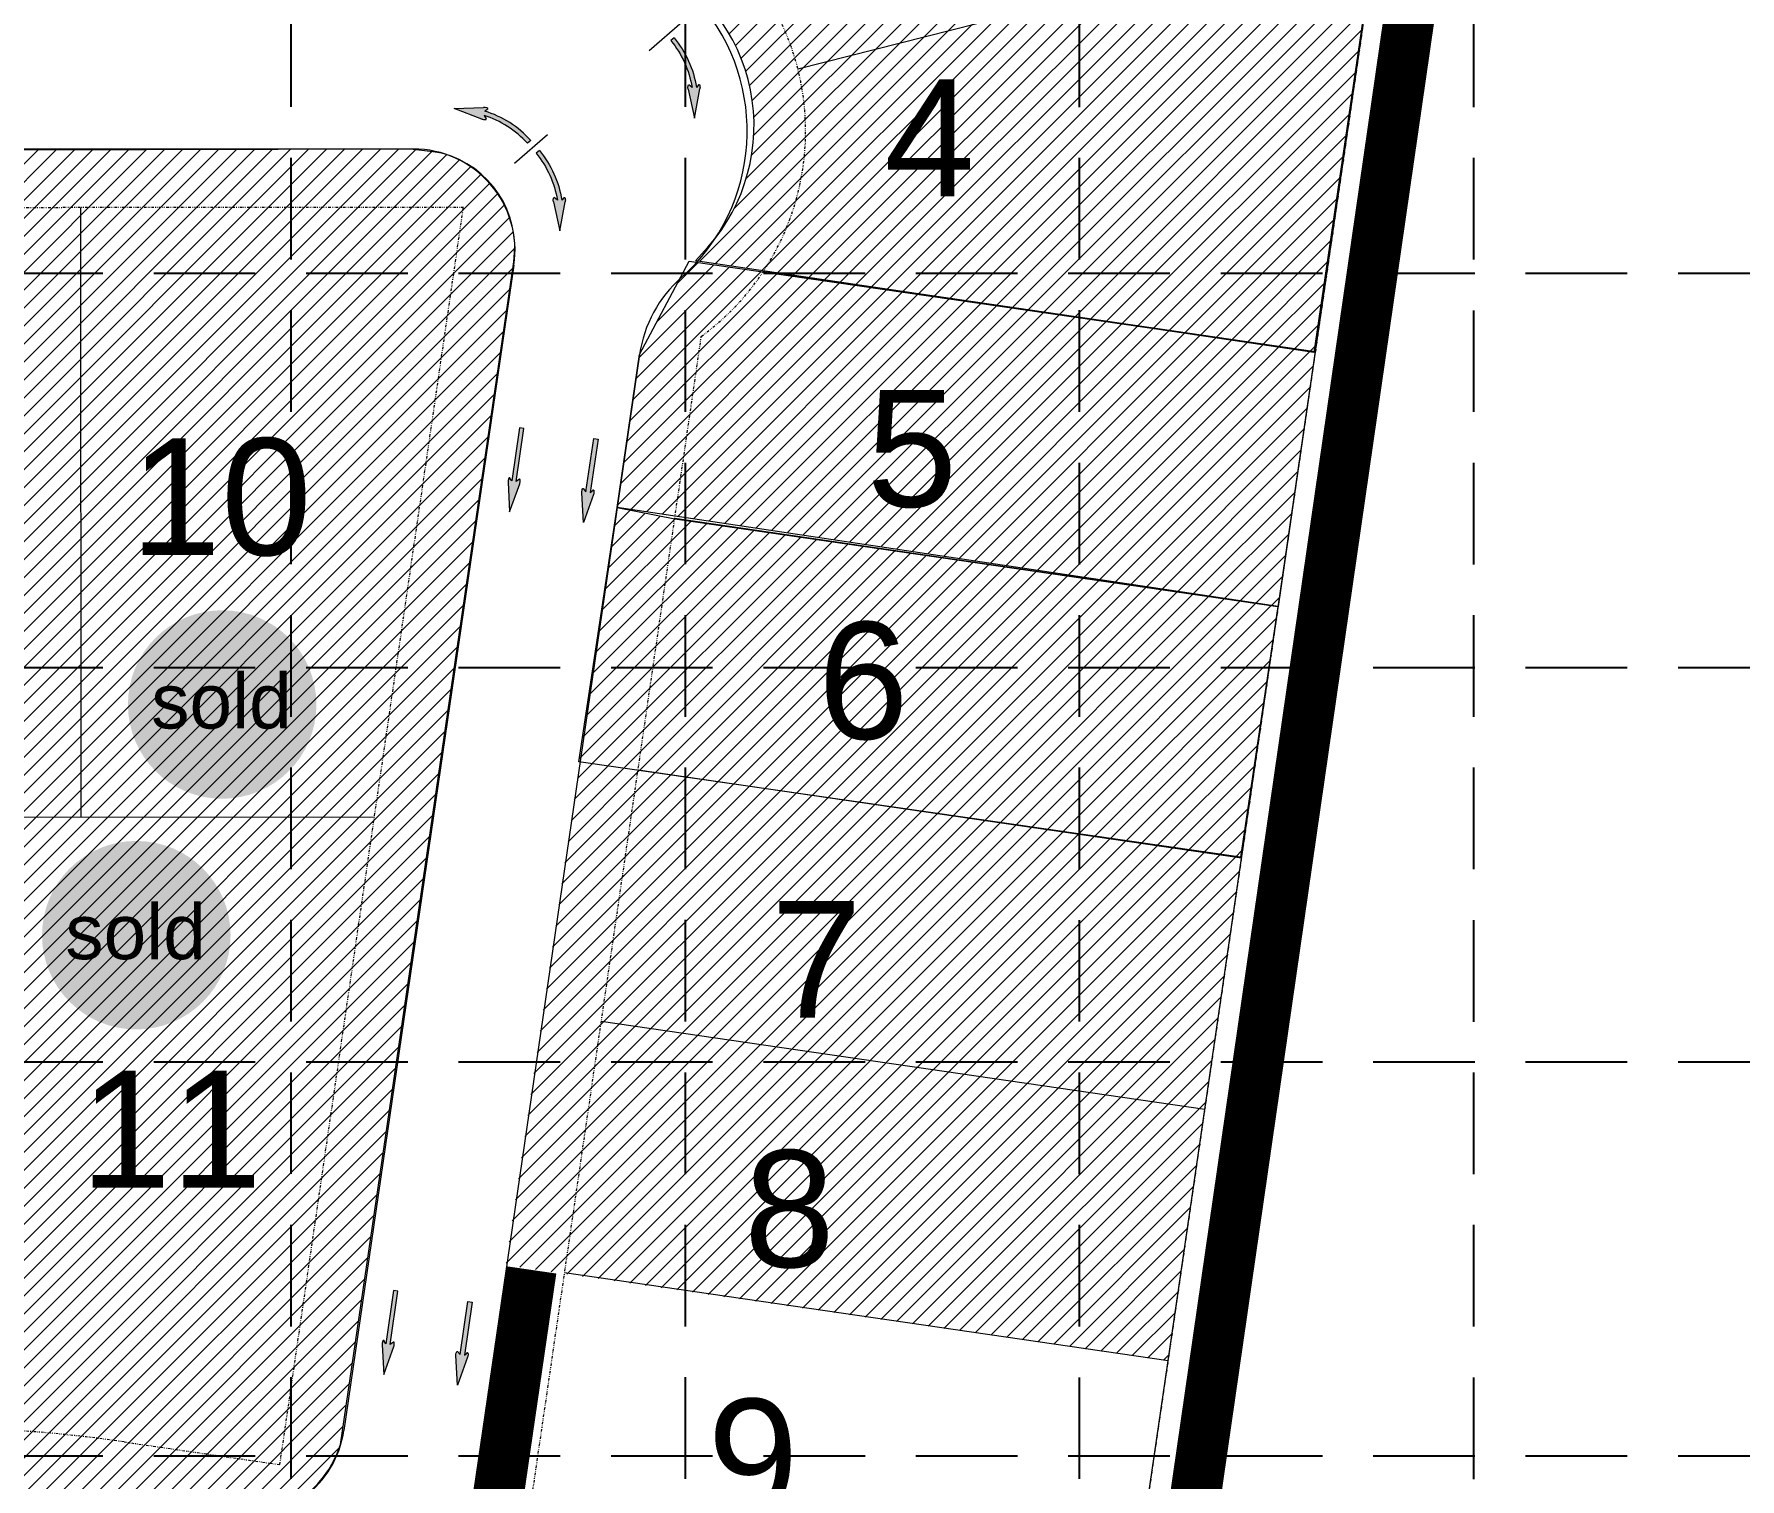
# Model space of a CAD drawing. Extents: x 218174 to 221286, y 216036 to 221010.
# Drawn here: x 219912 to 220247.7, y 217897.7 to 218182 of the extents above; entities that cross this region are included whole.
import ezdxf
from ezdxf.enums import TextEntityAlignment as Align

# ---------------------------------------------------------------- set-up
doc = ezdxf.new("R2010")
doc.units = 0
doc.header["$MEASUREMENT"] = 0
doc.linetypes.add('DASHED', pattern=[0.75, 0.5, -0.25])
doc.linetypes.add('DIVIDE', pattern=[1.25, 0.5, -0.25, 0, -0.25, 0, -0.25])
doc.layers.get('0').update_dxf_attribs({"lineweight": 0})
for name, color, linetype, lineweight in [('1 ARROWS', 7, 'Continuous', 0), ('1 CURB LINE', 7, 'Continuous', 0), ('1 LOT NUMBERS', 7, 'Continuous', 0), ('PH.5-27', 7, 'Continuous', 0), ('PH.5-29', 7, 'Continuous', 0)]:
    doc.layers.add(name, color=color, linetype=linetype, lineweight=lineweight)
for name, color, linetype in [('1 EROSION BLANKETS', 84, 'Continuous'), ('1 LIMITS OF DISTURBANCE', 1, 'DASHED'), ('1 SODDED LOT', 2, 'Continuous'), ('1 SOLD LOT', 7, 'Continuous'), ('BASE', 7, 'Continuous'), ('GRID', 251, 'DASHED')]:
    doc.layers.add(name, color=color, linetype=linetype)
doc.styles.add('ryland', font='ARIAL.TTF', dxfattribs={"height": 25})
doc.styles.get("Standard").update_dxf_attribs({"font": 'ARIAL.TTF'})
pattern_1 = [(45, (0, 0), (-1.767766952966369, 1.767766952966369), [])]

# ---------------------------------------------------------------- blocks, each defined once
blk = doc.blocks.new('Sold')
h = blk.add_hatch(color=7)
h.paths.add_polyline_path([(38.78496247210744, 18.77409050585028, 1), (0.5207856342430404, 18.77409050585028, 1)])
h.paths.add_polyline_path([(2.416219880599712, 10.89449421479345), (36.58703529336928, 10.89449421479345), (36.58703529336928, 27.85845966292506), (2.416219880599712, 27.85845966292506)], flags=24)
at = {"layer": 'BASE', "color": 7, "style": 'ryland'}
blk.add_text('sold', height=11.12714691139804, dxfattribs=at).set_placement((19.50162758698563, 13.90398517682713), align=Align.CENTER)

msp = doc.modelspace()

# ---------------------------------------------------------------- hatches: boundary and pattern name
at = {"layer": '1 ARROWS', "linetype": 'Continuous', "lineweight": 0}
h = msp.add_hatch(color=256, dxfattribs=at)
edge = h.paths.add_edge_path()
edge.add_line((220040.7198014827, 218171.1736202517), (220041.9769, 218165.4611))
edge.add_line((220041.9769, 218165.4611), (220043.0326195541, 218171.205754605))
edge.add_line((220043.0326195541, 218171.205754605), (220043.0337067429, 218171.2057760231))
edge.add_ellipse((220042.8977713448, 218171.5229244353), major_axis=(-0.007808026812811951, 0.559945558255407), ratio=0.2857142856596765, start_angle=235.2730666720202, end_angle=377.1826722249263)
edge.add_line((220042.8430493414, 218172.0572193224), (220042.8401243308, 218172.0573798722))
edge.add_line((220042.8401243308, 218172.0573798722), (220042.3475432567, 218171.5167248156))
edge.add_line((220042.3475432567, 218171.5167248156), (220042.3567391709, 218171.5229504412))
edge.add_ellipse((220022.1804784713, 218168.3130601826), major_axis=(-14.44619138891338, 14.44619138891338), ratio=0.9999999999976893, start_angle=234.0395675602224, end_angle=264.4478342268584)
edge.add_line((220037.9565928254, 218181.2937806787), (220037.2924978657, 218180.7473579919))
edge.add_ellipse((220022.1804784713, 218168.3130601826), major_axis=(-13.83807956353995, 13.83807956353995), ratio=0.9999999999919791, start_angle=234.37203422704158, end_angle=264.44783978242924, ccw=False)
edge.add_line((220041.4892532647, 218171.4999250974), (220041.4881123359, 218171.500646916))
edge.add_line((220041.4881123359, 218171.500646916), (220040.8762887319, 218172.0397794448))
edge.add_line((220040.8762887319, 218172.0397794448), (220040.8744156555, 218172.0416617205))
edge.add_ellipse((220040.8419270526, 218171.4989852829), major_axis=(-0.007808026844340704, 0.5599455582670135), ratio=0.2857142856597881, start_angle=-14.49671945763308, end_angle=125.8315277714139)
edge.add_line((220040.716791788, 218171.1693823806), (220040.7195368679, 218171.1721298436))
edge.add_line((220040.7195368679, 218171.1721298436), (220040.7198014827, 218171.1736202517))
h = msp.add_hatch(color=256, dxfattribs=at)
edge = h.paths.add_edge_path()
edge.add_line((220000.1154000457, 218165.2813652895), (219994.643, 218167.3468))
edge.add_line((219994.643, 218167.3468), (220000.4797590818, 218167.5655286605))
edge.add_line((220000.4797590818, 218167.5655286605), (220000.4799366036, 218167.5666014719))
edge.add_ellipse((220000.7742432402, 218167.3864761094), major_axis=(-0.5530040581822697, 0.08824109753529887), ratio=0.2857142856872198, start_angle=162.8173277743674, end_angle=304.7269333328926, ccw=False)
edge.add_line((220001.2951174511, 218167.2554968449), (220001.2948557472, 218167.2525791448))
edge.add_line((220001.2948557472, 218167.2525791448), (220000.6889911045, 218166.8428572685))
edge.add_line((220000.6889911045, 218166.8428572685), (220000.6964743097, 218166.8510624427))
edge.add_ellipse((219994.6188088154, 218147.34601553), major_axis=(14.44619107114845, 14.44619107114845), ratio=0.9999999999981978, start_angle=357.2849860133665, end_angle=387.6932526800508, ccw=False)
edge.add_line((220009.733074769, 218161.0916997629), (220009.096840561, 218160.5130756465))
edge.add_ellipse((219994.6188088154, 218147.34601553), major_axis=(13.83807925905063, 13.83807925905062), ratio=0.9999999999967448, start_angle=357.2849804577191, end_angle=387.3607860133973)
edge.add_line((220000.5489530015, 218165.9959019933), (220000.5495032657, 218165.9946691308))
edge.add_line((220000.5495032657, 218165.9946691308), (220000.9950595685, 218165.3116818997))
edge.add_line((220000.9950595685, 218165.3116818997), (220000.9966529557, 218165.3095576365))
edge.add_ellipse((220000.4549443362, 218165.3554377393), major_axis=(-0.5530040581898307, 0.08824109754441527), ratio=0.2857142857107097, start_angle=54.168472223969104, end_angle=194.4967194481772, ccw=False)
edge.add_line((220000.1107734512, 218165.2789962314), (220000.1138870767, 218165.2813177294))
edge.add_line((220000.1138870767, 218165.2813177294), (220000.1154000457, 218165.2813652895))
h = msp.add_hatch(color=256, dxfattribs=at)
edge = h.paths.add_edge_path()
edge.add_line((220014.2176014827, 218148.9821202517), (220015.4747, 218143.2696))
edge.add_line((220015.4747, 218143.2696), (220016.5304195541, 218149.014254605))
edge.add_line((220016.5304195541, 218149.014254605), (220016.5315067429, 218149.0142760231))
edge.add_ellipse((220016.3955713448, 218149.3314244353), major_axis=(-0.007808026812811951, 0.559945558255407), ratio=0.2857142856596765, start_angle=235.2730666720202, end_angle=377.1826722249263)
edge.add_line((220016.3408493414, 218149.8657193224), (220016.3379243308, 218149.8658798722))
edge.add_line((220016.3379243308, 218149.8658798722), (220015.8453432567, 218149.3252248156))
edge.add_line((220015.8453432567, 218149.3252248156), (220015.8545391709, 218149.3314504412))
edge.add_ellipse((219995.6782784713, 218146.1215601826), major_axis=(-14.44619138891338, 14.44619138891338), ratio=0.9999999999976893, start_angle=234.0395675602224, end_angle=264.4478342268584)
edge.add_line((220011.4543928254, 218159.1022806786), (220010.7902978658, 218158.5558579919))
edge.add_ellipse((219995.6782784713, 218146.1215601826), major_axis=(-13.83807956353995, 13.83807956353995), ratio=0.9999999999919791, start_angle=234.37203422704158, end_angle=264.44783978242924, ccw=False)
edge.add_line((220014.9870532647, 218149.3084250973), (220014.9859123359, 218149.3091469159))
edge.add_line((220014.9859123359, 218149.3091469159), (220014.3740887319, 218149.8482794448))
edge.add_line((220014.3740887319, 218149.8482794448), (220014.3722156555, 218149.8501617205))
edge.add_ellipse((220014.3397270526, 218149.3074852829), major_axis=(-0.007808026844340704, 0.5599455582670135), ratio=0.2857142856597881, start_angle=-14.49671945763308, end_angle=125.8315277714139)
edge.add_line((220014.214591788, 218148.9778823805), (220014.2173368679, 218148.9806298436))
edge.add_line((220014.2173368679, 218148.9806298436), (220014.2176014827, 218148.9821202517))
h = msp.add_hatch(color=256, dxfattribs=at)
edge = h.paths.add_edge_path()
edge.add_line((220007.541512355, 218094.3955581575), (220006.8607351435, 218093.9411241222))
edge.add_line((220006.8607351435, 218093.9411241222), (220008.3894855841, 218104.4141352478))
edge.add_line((220008.3894855841, 218104.4141352478), (220007.5379261954, 218104.534395389))
edge.add_line((220007.5379261954, 218104.534395389), (220006.0097535139, 218094.0653423175))
edge.add_line((220006.0097535139, 218094.0653423175), (220005.5924164649, 218094.6679414467))
edge.add_line((220005.5924164649, 218094.6679414467), (220005.5910481653, 218094.6690267149))
edge.add_ellipse((220005.4669886839, 218094.1464612004), major_axis=(0.08089894452643843, 0.554125705570708), ratio=0.2857142856938895, start_angle=-17.18267222555401, end_angle=124.726933334606)
edge.add_line((220005.2907825085, 218093.8497915018), (220005.2912413536, 218093.8508750824))
edge.add_line((220005.2912413536, 218093.8508750824), (220005.5874, 218088.0149))
edge.add_line((220005.5874, 218088.0149), (220007.5823769134, 218093.5123945396))
edge.add_line((220007.5823769134, 218093.5123945396), (220007.5830824774, 218093.5110008073))
edge.add_ellipse((220007.502083068, 218093.8541276217), major_axis=(0.08089894455447413, 0.5541257056121469), ratio=0.2857142856762069, start_angle=234.1684722284771, end_angle=374.4967194545275)
edge.add_line((220007.541512355, 218094.3955581575), (220007.541512355, 218094.3955581575))
h = msp.add_hatch(color=256, dxfattribs=at)
edge = h.paths.add_edge_path()
edge.add_line((220020.0922094487, 218092.5551627727), (220020.613851953, 218091.9244036522))
edge.add_line((220020.613851953, 218091.9244036522), (220022.1563691145, 218102.3953965294))
edge.add_line((220022.1563691145, 218102.3953965294), (220023.00660379, 218102.2661024317))
edge.add_line((220023.00660379, 218102.2661024317), (220021.4646695904, 218091.7990668458))
edge.add_line((220021.4646695904, 218091.7990668458), (220022.0374479008, 218092.2564736487))
edge.add_line((220022.0374479008, 218092.2564736487), (220022.0390701829, 218092.2571203725))
edge.add_ellipse((220022.0078728184, 218091.7209373581), major_axis=(0.08160198447432714, 0.5540226385252217), ratio=0.28571428568939, start_angle=235.2730666701419, end_angle=377.1826722280545, ccw=False)
edge.add_line((220022.0914835485, 218091.3861676105), (220022.0913551284, 218091.3873373088))
edge.add_line((220022.0913551284, 218091.3873373088), (220020.1321, 218085.8821))
edge.add_line((220020.1321, 218085.8821), (220019.7995004824, 218091.7209149519))
edge.add_line((220019.7995004824, 218091.7209149519), (220019.7984244702, 218091.7197824731))
edge.add_ellipse((220019.9745286802, 218092.0252071522), major_axis=(0.08160198445490471, 0.5540226385045776), ratio=0.2857142856578333, start_angle=-14.496719451076501, end_angle=125.8315277785384, ccw=False)
edge.add_line((220020.0922094487, 218092.5551627727), (220020.0922094487, 218092.5551627727))
h = msp.add_hatch(color=256, dxfattribs=at)
edge = h.paths.add_edge_path()
edge.add_line((219982.756012355, 217924.5972581575), (219982.0752351435, 217924.1428241222))
edge.add_line((219982.0752351435, 217924.1428241222), (219983.6039855841, 217934.6158352478))
edge.add_line((219983.6039855841, 217934.6158352478), (219982.7524261954, 217934.736095389))
edge.add_line((219982.7524261954, 217934.736095389), (219981.2242535139, 217924.2670423175))
edge.add_line((219981.2242535139, 217924.2670423175), (219980.8069164649, 217924.8696414467))
edge.add_line((219980.8069164649, 217924.8696414467), (219980.8055481653, 217924.8707267149))
edge.add_ellipse((219980.6814886839, 217924.3481612004), major_axis=(0.08089894452643843, 0.554125705570708), ratio=0.2857142856938895, start_angle=-17.18267222555401, end_angle=124.726933334606)
edge.add_line((219980.5052825085, 217924.0514915018), (219980.5057413536, 217924.0525750824))
edge.add_line((219980.5057413536, 217924.0525750824), (219980.8019, 217918.2166))
edge.add_line((219980.8019, 217918.2166), (219982.7968769134, 217923.7140945396))
edge.add_line((219982.7968769134, 217923.7140945396), (219982.7975824774, 217923.7127008073))
edge.add_ellipse((219982.716583068, 217924.0558276217), major_axis=(0.08089894455447413, 0.5541257056121469), ratio=0.2857142856762069, start_angle=234.1684722284771, end_angle=374.4967194545275)
edge.add_line((219982.756012355, 217924.5972581575), (219982.756012355, 217924.5972581575))
h = msp.add_hatch(color=256, dxfattribs=at)
edge = h.paths.add_edge_path()
edge.add_line((219995.3067094487, 217922.7568627726), (219995.828351953, 217922.1261036521))
edge.add_line((219995.828351953, 217922.1261036521), (219997.3708691145, 217932.5970965294))
edge.add_line((219997.3708691145, 217932.5970965294), (219998.22110379, 217932.4678024317))
edge.add_line((219998.22110379, 217932.4678024317), (219996.6791695904, 217922.0007668458))
edge.add_line((219996.6791695904, 217922.0007668458), (219997.2519479008, 217922.4581736487))
edge.add_line((219997.2519479008, 217922.4581736487), (219997.2535701829, 217922.4588203724))
edge.add_ellipse((219997.2223728184, 217921.9226373581), major_axis=(0.08160198447432714, 0.5540226385252217), ratio=0.28571428568939, start_angle=235.2730666701419, end_angle=377.1826722280545, ccw=False)
edge.add_line((219997.3059835485, 217921.5878676104), (219997.3058551284, 217921.5890373088))
edge.add_line((219997.3058551284, 217921.5890373088), (219995.3466, 217916.0838))
edge.add_line((219995.3466, 217916.0838), (219995.0140004824, 217921.9226149519))
edge.add_line((219995.0140004824, 217921.9226149519), (219995.0129244702, 217921.9214824731))
edge.add_ellipse((219995.1890286802, 217922.2269071522), major_axis=(0.08160198445490471, 0.5540226385045776), ratio=0.2857142856578333, start_angle=-14.496719451076501, end_angle=125.8315277785384, ccw=False)
edge.add_line((219995.3067094487, 217922.7568627726), (219995.3067094487, 217922.7568627726))
at = {"layer": '1 SODDED LOT', "linetype": 'Continuous', "lineweight": 0}
h = msp.add_hatch(dxfattribs=at)
h.set_pattern_fill('ANSI31', color=256, scale=20, style=0)
h.set_pattern_definition(pattern_1)
h.paths.add_polyline_path([(219765.1061654834, 217737.7112028543), (219820.4559597838, 217737.8803445924), (219820.3674063963, 217869.238810805), (219764.7284529509, 217869.238810805)])
edge = h.paths.add_edge_path()
edge.add_line((219392.9191595434, 217776.9329323082), (219503.1874212205, 217735.6347871001))
edge.add_line((219503.1874212205, 217735.6347871001), (219545.2747610155, 217737.7092689456))
edge.add_line((219545.2747610155, 217737.7092689456), (219544.9620388578, 217869.1989282809))
edge.add_line((219544.9620388578, 217869.1989282809), (219527.9462781606, 217870.4934774914))
edge.add_arc((219540.1072720005, 218030.339514504), 160.3079702316812, 256.0939915324485, 265.6493513546174, ccw=False)
edge.add_arc((219648.6875470878, 218468.8948250548), 612.1048676870912, 252.6748337847304, 256.09399153244783, ccw=False)
edge.add_arc((219542.3894157452, 218128.1380474948), 255.1532264525371, 247.2631150643335, 252.6748337847356, ccw=False)
edge.add_arc((219437.0571690961, 217876.7878352619), 17.37532503085557, 67.26311506433757, 149.2815408320726)
edge.add_arc((219504.7329934974, 217836.575375594), 96.09672695517695, 149.2815408320733, 167.4738396491667)
edge.add_line((219410.9236490118, 217857.4173481176), (219382.5628099379, 217781.4852028124))
edge.add_line((219382.5628099379, 217781.4852028124), (219392.9191595434, 217776.9329323082))
edge = h.paths.add_edge_path()
edge.add_line((219503.4939324754, 217676.9185169477), (219362.9973775945, 217729.5505135075))
edge.add_line((219362.9973775945, 217729.5505135075), (219339.3473268799, 217666.4878125329))
edge.add_line((219339.3473268799, 217666.4878125329), (219338.1342159053, 217662.0878228623))
edge.add_arc((219354.3549170688, 217657.6156508641), 16.82591657585175, 164.5860589113822, 238.3547042884601)
edge.add_arc((219394.9915523368, 217723.5527015924), 94.27932698923483, 238.3547042884571, 259.0998695616377)
edge.add_line((219377.163550473, 217630.9743356148), (219420.1330092127, 217614.6985716896))
edge.add_line((219420.1330092127, 217614.6985716896), (219456.3142073067, 217607.7152621635))
edge.add_line((219456.3142073067, 217607.7152621635), (219486.9383335118, 217605.8493645292))
edge.add_line((219486.9383335118, 217605.8493645292), (219503.3708029281, 217606.0359461865))
edge.add_line((219503.3708029281, 217606.0359461865), (219503.4939324754, 217676.9185169477))
h.paths.add_polyline_path([(219603.4444759357, 217617.6123004232), (219603.3948313999, 217737.5521012289), (219653.3020606622, 217737.670556031), (219653.5884238337, 217606.336223146), (219603.6218388302, 217606.2179073074)])
edge = h.paths.add_edge_path()
edge.add_line((219852.9123236596, 217617.6052711863), (219855.3005118329, 217737.6588599365))
edge.add_line((219855.3005118329, 217737.6588599365), (219875.2088671156, 217737.8274226601))
edge.add_line((219875.2088671156, 217737.8274226601), (219897.6026933723, 217737.7970012343))
edge.add_line((219897.6026933723, 217737.7970012343), (219935.7913363573, 217732.254986373))
edge.add_line((219935.7913363573, 217732.254986373), (219947.0355462575, 217729.8720750428))
edge.add_line((219947.0355462575, 217729.8720750428), (219930.2047466727, 217615.4713824452))
edge.add_arc((219912.3045011365, 217618.1048931199), 18.09293145760962, 260.3650620723883, 351.6305997655007, ccw=False)
edge.add_arc((219833.2218586187, 217152.2679152177), 454.4090837006611, 80.3650620723886, 85.7845043544528)
edge.add_arc((219831.6893068656, 217131.4755206466), 475.2578819124253, 85.78450435445103, 87.49857078249657)
edge.add_line((219852.4316083198, 217606.2805451043), (219852.9123236596, 217617.6052711863))
edge = h.paths.add_edge_path()
edge.add_line((220000.0525809571, 218320.7632946134), (219925.434517199, 218320.7632946134))
edge.add_line((219925.434517199, 218320.7632946134), (219925.434517199, 218269.9905601809))
edge.add_line((219925.434517199, 218269.9905601809), (219923.4472844212, 218248.1023269008))
edge.add_line((219923.4472844212, 218248.1023269008), (219920.534306976, 218229.5565594878))
edge.add_line((219920.534306976, 218229.5565594878), (219917.7289211493, 218215.0147241945))
edge.add_line((219917.7289211493, 218215.0147241945), (219916.6530263058, 218207.9868073855))
edge.add_line((219916.6530263058, 218207.9868073855), (219916.4972628395, 218205.0294441133))
edge.add_line((219916.4972628395, 218205.0294441133), (219917.353983247, 218200.2821151785))
edge.add_arc((219934.1992905071, 218203.3220811673), 17.11741130833459, 190.2297042983687, 277.5072626087335)
edge.add_line((219936.4357121874, 218186.3513950302), (219975.899639205, 218186.6216442937))
edge.add_arc((219975.7769790978, 218204.5334397019), 17.91221539188102, 270.3923557880413, 313.4071270366879)
edge.add_arc((220009.5342013662, 218168.8450715152), 31.21221518089459, 105.3867092977666, 133.4071270366938, ccw=False)
edge.add_line((220001.2525871402, 218198.9385465939), (220000.0525809571, 218320.7632946134))
edge = h.paths.add_edge_path()
edge.add_line((220103.9063460088, 218319.2931418621), (220193.1174061307, 218318.0194140158))
edge.add_line((220193.1174061307, 218318.0194140158), (220163.8746402019, 218119.3564555208))
edge.add_line((220163.8746402019, 218119.3564555208), (220042.1798327391, 218137.385892475))
edge.add_line((220042.1798327391, 218137.385892475), (220044.5861840681, 218140.0835561292))
edge.add_arc((220017.8112615566, 218163.9671378602), 35.87926910901607, 318.266620132014, 424.3727808259927)
edge.add_line((220033.3295523622, 218196.3168612325), (220103.9063460088, 218319.2931418621))
h.paths.add_polyline_path([(220038.0755571806, 218086.6000838933), (220156.7645438057, 218069.3358957644), (220149.3917326238, 218020.026713317), (220019.239468379, 218038.7625364746), (220026.7336376136, 218088.8372225137)])
h.paths.add_polyline_path([(220135.1579868303, 217920.9188147582), (220004.8329058157, 217939.7023602972), (220019.4060676236, 218038.7803422446), (220149.5912344302, 218019.9564301764)])
h.paths.add_polyline_path([(220113.4777527536, 217772.4574738778), (219983.324186567, 217791.3613502262), (219990.7721261952, 217841.3908731282), (220120.6636178954, 217821.9098234694)])
at = {"layer": '1 SODDED LOT', "lineweight": 0}
h = msp.add_hatch(dxfattribs=at)
h.set_pattern_fill('ANSI31', color=256, scale=20, style=0)
h.set_pattern_definition(pattern_1)
edge = h.paths.add_edge_path()
edge.add_line((219986.1134370563, 218159.3286694571), (219647.7149520768, 218158.4918453936))
edge.add_line((219647.7149520768, 218158.4918453936), (219646.284803185, 218028.4302702941))
edge.add_line((219646.284803185, 218028.4302702941), (219615.7749669844, 218027.9538571926))
edge.add_line((219615.7749669844, 218027.9538571926), (219603.8570663767, 217998.892479257))
edge.add_line((219603.8570663767, 217998.892479257), (219604.1646644594, 217896.1243427559))
edge.add_line((219604.1646644594, 217896.1243427559), (219891.9838587308, 217896.4179646072))
edge.add_line((219891.9838587308, 217896.4179646072), (219926.3956828541, 217893.9615195045))
edge.add_line((219926.3956828541, 217893.9615195045), (219950.1562324688, 217890.4815625601))
edge.add_arc((219953.0715427201, 217910.3868013246), 20.11759339821614, 261.6677315843736, 342.6912173163226)
edge.add_line((219972.2781150186, 217904.4013903378), (220006.3997005145, 218137.1899083692))
edge.add_arc((219987.398286057, 218139.9750903594), 19.20445235105031, 351.6611033865168, 435.3941479999123)
edge.add_line((219992.2410381523, 218158.558920488), (219990.5073239759, 218158.8476925323))
edge.add_line((219990.5073239759, 218158.8476925323), (219986.1134370563, 218159.3286694571))
h = msp.add_hatch(dxfattribs=at)
h.set_pattern_fill('ANSI31', color=256, scale=20, style=0)
h.set_pattern_definition(pattern_1)
h.paths.add_polyline_path([(220026.7809138205, 218088.8431978879), (220031.1766074872, 218118.9417751399), (220040.9260531263, 218137.3249576026), (220164.1273299326, 218119.4462606885), (220156.8271162414, 218069.345393854)])

# ---------------------------------------------------------------- linework, layer by layer
at = {"layer": '1 ARROWS', "linetype": 'Continuous', "lineweight": 0}
for p, q in [((220033.0627933073, 218178.7989902829), (220039.5483143559, 218184.4102729026)), ((220037.9565928254, 218181.2937806787), (220037.2924978657, 218180.7473579919)), ((220040.8762887319, 218172.0397794448), (220040.8744156555, 218172.0416617205)), ((220041.4881123359, 218171.500646916), (220040.8762887319, 218172.0397794448)), ((220041.4892532647, 218171.4999250974), (220041.4881123359, 218171.500646916)), ((220042.8401243308, 218172.0573798722), (220042.3475432567, 218171.5167248156)), ((220042.3475432567, 218171.5167248156), (220042.3567391709, 218171.5229504412)), ((220042.8430493414, 218172.0572193224), (220042.8401243308, 218172.0573798722)), ((220040.716791788, 218171.1693823806), (220040.7195368679, 218171.1721298436)), ((220040.7195368679, 218171.1721298436), (220040.7198014827, 218171.1736202517)), ((220040.7198014827, 218171.1736202517), (220041.9769, 218165.4611)), ((220041.9769, 218165.4611), (220043.0326195541, 218171.205754605)), ((220043.0326195541, 218171.205754605), (220043.0337067429, 218171.2057760231)), ((219994.643, 218167.3468), (220000.4797590818, 218167.5655286605)), ((220000.1154000457, 218165.2813652895), (219994.643, 218167.3468)), ((220000.1107734512, 218165.2789962314), (220000.1138870767, 218165.2813177294)), ((220000.1138870767, 218165.2813177294), (220000.1154000457, 218165.2813652895)), ((220000.4797590818, 218167.5655286605), (220000.4799366036, 218167.5666014719)), ((220000.5489530015, 218165.9959019933), (220000.5495032657, 218165.9946691308)), ((220000.5495032657, 218165.9946691308), (220000.9950595685, 218165.3116818997)), ((220001.2948557472, 218167.2525791448), (220000.6889911045, 218166.8428572685)), ((220000.6889911045, 218166.8428572685), (220000.6964743097, 218166.8510624427)), ((220000.9950595685, 218165.3116818997), (220000.9966529557, 218165.3095576365)), ((220001.2951174511, 218167.2554968449), (220001.2948557472, 218167.2525791448)), ((220006.5605536576, 218156.6075022217), (220013.0460747063, 218162.2187848415)), ((220009.733074769, 218161.0916997629), (220009.096840561, 218160.5130756465)), ((220011.4543928254, 218159.1022806786), (220010.7902978658, 218158.5558579919)), ((220014.214591788, 218148.9778823805), (220014.2173368679, 218148.9806298436)), ((220014.2173368679, 218148.9806298436), (220014.2176014827, 218148.9821202517)), ((220014.2176014827, 218148.9821202517), (220015.4747, 218143.2696)), ((220014.3740887319, 218149.8482794448), (220014.3722156555, 218149.8501617205)), ((220014.9859123359, 218149.3091469159), (220014.3740887319, 218149.8482794448)), ((220014.9870532647, 218149.3084250973), (220014.9859123359, 218149.3091469159)), ((220015.4747, 218143.2696), (220016.5304195541, 218149.014254605)), ((220016.3379243308, 218149.8658798722), (220015.8453432567, 218149.3252248156)), ((220015.8453432567, 218149.3252248156), (220015.8545391709, 218149.3314504412)), ((220016.3408493414, 218149.8657193224), (220016.3379243308, 218149.8658798722)), ((220016.5304195541, 218149.014254605), (220016.5315067429, 218149.0142760231)), ((220007.5379261954, 218104.534395389), (220006.0097535139, 218094.0653423175)), ((220006.8607351435, 218093.9411241222), (220008.3894855841, 218104.4141352478)), ((220008.3894855841, 218104.4141352478), (220007.5379261954, 218104.534395389)), ((220020.613851953, 218091.9244036522), (220022.1563691145, 218102.3953965294)), ((220023.00660379, 218102.2661024317), (220021.4646695904, 218091.7990668458)), ((220022.1563691145, 218102.3953965294), (220023.00660379, 218102.2661024317)), ((220005.5924164649, 218094.6679414467), (220005.5910481653, 218094.6690267149)), ((220006.0097535139, 218094.0653423175), (220005.5924164649, 218094.6679414467)), ((220007.541512355, 218094.3955581575), (220006.8607351435, 218093.9411241222)), ((220007.541512355, 218094.3955581575), (220007.541512355, 218094.3955581575)), ((220005.2907825085, 218093.8497915018), (220005.2912413536, 218093.8508750824)), ((220005.2912413536, 218093.8508750824), (220005.5874, 218088.0149)), ((220005.5874, 218088.0149), (220007.5823769134, 218093.5123945396)), ((220007.5823769134, 218093.5123945396), (220007.5830824774, 218093.5110008073)), ((220019.7995004824, 218091.7209149519), (220019.7984244702, 218091.7197824731)), ((220020.1321, 218085.8821), (220019.7995004824, 218091.7209149519)), ((220020.0922094487, 218092.5551627727), (220020.613851953, 218091.9244036522)), ((220020.0922094487, 218092.5551627727), (220020.0922094487, 218092.5551627727)), ((220022.0913551284, 218091.3873373088), (220020.1321, 218085.8821)), ((220021.4646695904, 218091.7990668458), (220022.0374479008, 218092.2564736487)), ((220022.0374479008, 218092.2564736487), (220022.0390701829, 218092.2571203725)), ((220022.0914835485, 218091.3861676105), (220022.0913551284, 218091.3873373088)), ((219982.7524261954, 217934.736095389), (219981.2242535139, 217924.2670423175)), ((219982.0752351435, 217924.1428241222), (219983.6039855841, 217934.6158352478)), ((219983.6039855841, 217934.6158352478), (219982.7524261954, 217934.736095389)), ((219995.828351953, 217922.1261036521), (219997.3708691145, 217932.5970965294)), ((219998.22110379, 217932.4678024317), (219996.6791695904, 217922.0007668458)), ((219997.3708691145, 217932.5970965294), (219998.22110379, 217932.4678024317)), ((219980.5052825085, 217924.0514915018), (219980.5057413536, 217924.0525750824)), ((219980.5057413536, 217924.0525750824), (219980.8019, 217918.2166)), ((219980.8019, 217918.2166), (219982.7968769134, 217923.7140945396)), ((219980.8069164649, 217924.8696414467), (219980.8055481653, 217924.8707267149)), ((219981.2242535139, 217924.2670423175), (219980.8069164649, 217924.8696414467)), ((219982.756012355, 217924.5972581575), (219982.0752351435, 217924.1428241222)), ((219982.756012355, 217924.5972581575), (219982.756012355, 217924.5972581575)), ((219982.7968769134, 217923.7140945396), (219982.7975824774, 217923.7127008073)), ((219995.0140004824, 217921.9226149519), (219995.0129244702, 217921.9214824731)), ((219995.3466, 217916.0838), (219995.0140004824, 217921.9226149519)), ((219995.3067094487, 217922.7568627726), (219995.828351953, 217922.1261036521)), ((219995.3067094487, 217922.7568627726), (219995.3067094487, 217922.7568627726)), ((219997.3058551284, 217921.5890373088), (219995.3466, 217916.0838)), ((219996.6791695904, 217922.0007668458), (219997.2519479008, 217922.4581736487)), ((219997.2519479008, 217922.4581736487), (219997.2535701829, 217922.4588203724)), ((219997.3059835485, 217921.5878676104), (219997.3058551284, 217921.5890373088))]:
    msp.add_line(p, q, dxfattribs=at)
at = {"layer": '1 ARROWS', "linetype": 'Continuous', "lineweight": 0, "extrusion": (0, 0, -1)}
for centre, major_axis, ratio, start_param, end_param in [((220022.1804784713, 218168.3130601826), (-14.44619138891337, 14.44619138891337), 0.9999999999976891, 1.667699900152754, 2.198424273309992), ((220022.1804784713, 218168.3130601826), (-13.83807956353995, 13.83807956353995), 0.9999999999919791, 1.667699803189751, 2.192621635320867), ((220042.8977713448, 218171.5229244353), (-0.007808026812811987, 0.559945558255407), 0.2857142856596766, -0.2998942046159432, 2.176895652488695), ((219995.6782784713, 218146.1215601826), (-13.83807956353995, 13.83807956353995), 0.9999999999919791, 1.667699803189751, 2.192621635320867), ((219995.6782784713, 218146.1215601826), (-14.44619138891337, 14.44619138891337), 0.9999999999976891, 1.667699900152754, 2.198424273309992), ((220016.3955713448, 218149.3314244353), (-0.007808026812811987, 0.559945558255407), 0.2857142856596766, -0.2998942046159432, 2.176895652488695), ((220019.9745286802, 218092.0252071522), (0.08160198445490471, 0.5540226385045776), 0.2857142856578333, 4.087010844629384, 6.536200792338777), ((220022.0078728184, 218091.7209373581), (0.08160198447432714, 0.5540226385252217), 0.28571428568939, -0.2998942046705417, 2.176895652521478), ((219995.1890286802, 217922.2269071522), (0.08160198445490471, 0.5540226385045776), 0.2857142856578333, 4.087010844629384, 6.536200792338777), ((219997.2223728184, 217921.9226373581), (0.08160198447432714, 0.5540226385252217), 0.28571428568939, -0.2998942046705417, 2.176895652521478)]:
    msp.add_ellipse(centre, major_axis=major_axis, ratio=ratio, start_param=start_param, end_param=end_param, dxfattribs=at)
at = {"layer": '1 ARROWS', "linetype": 'Continuous', "lineweight": 0, "extrusion": (0, 0, -0.9999999999999999)}
for centre in [(220040.8419270526, 218171.4989852829), (220014.3397270526, 218149.3074852829)]:
    msp.add_ellipse(centre, major_axis=(-0.007808026844340711, 0.5599455582670133), ratio=0.2857142856597882, start_param=4.087010844753731, end_param=6.53620079245321, dxfattribs=at)
at = {"layer": '1 ARROWS', "linetype": 'Continuous', "lineweight": 0}
for centre, major_axis, ratio, start_param, end_param in [((220000.4549443362, 218165.3554377393), (-0.5530040581898306, 0.08824109754441527), 0.2857142857107096, 0.9454181910833559, 3.394608138698382), ((220000.7742432402, 218167.3864761094), (-0.5530040581822697, 0.08824109753529887), 0.2857142856872198, 2.841698448961524, 5.318488306164233), ((219994.6188088154, 218147.34601553), (13.83807925905063, 13.83807925905062), 0.9999999999967448, 6.235799276910795, 6.760721109046981), ((219994.6188088154, 218147.34601553), (14.44619107114845, 14.44619107114845), 0.9999999999981969, 6.235799373875134, 6.766523747033217), ((220005.4669886839, 218094.1464612004), (0.08089894452643843, 0.554125705570708), 0.2857142856938895, -0.2998942046268993, 2.176895652604345), ((220007.502083068, 218093.8541276217), (0.08089894455447413, 0.5541257056121469), 0.2857142856762069, 4.087010844751828, 6.536200792399008), ((219980.6814886839, 217924.3481612004), (0.08089894452643843, 0.554125705570708), 0.2857142856938895, -0.2998942046268993, 2.176895652604345), ((219982.716583068, 217924.0558276217), (0.08089894455447413, 0.5541257056121469), 0.2857142856762069, 4.087010844751828, 6.536200792399008)]:
    msp.add_ellipse(centre, major_axis=major_axis, ratio=ratio, start_param=start_param, end_param=end_param, dxfattribs=at)
for p in [(220005.5924164649, 218094.6679414467), (220022.0374479008, 218092.2564736487), (219980.8069164649, 217924.8696414467), (219997.2519479008, 217922.4581736487)]:
    msp.add_point(p, dxfattribs=at)
at = {"layer": '1 CURB LINE', "color": 7, "linetype": 'Continuous', "lineweight": 0}
for p, q in [((219986.6464301187, 218159.3891413434), (219537.7510203223, 218159.0941002045)), ((220006.4498477767, 218136.5003541887), (219972.9813485671, 217907.217726307)), ((220031.1748434431, 218118.9547683462), (219851.3553614399, 216887.0655484817))]:
    msp.add_line(p, q, dxfattribs=at)
for centre, radius, start, end in [((220013.841504486, 218162.9070568928), 38.5, 311.4937416666667, 130.2391805555556), ((219986.6595753215, 218139.3891456629), 20, 351.6951599241954, 90.03765823660662), ((220055.9126832172, 218115.3437735729), 25, 131.4937416666667, 171.6951583333334), ((219953.1910767483, 217910.1065221271), 20, 261.695159923602, 351.6951599237715)]:
    msp.add_arc(centre, radius, start, end, dxfattribs=at)
at = {"layer": '1 EROSION BLANKETS', "linetype": 'Continuous', "lineweight": 0, "const_width": 10, "flags": 128}
msp.add_lwpolyline([(219995.6067484309, 217841.2454709877), (220009.834240635, 217938.7987154078)], dxfattribs=at)
at = {"layer": '1 LIMITS OF DISTURBANCE', "lineweight": 0, "ltscale": 50, "const_width": 10, "flags": 128}
msp.add_lwpolyline([(218444.4822009378, 220364.2087428127), (219055.857668967, 220366.6779388952), (219055.857668967, 220772.7696965267), (219285.0863828114, 220772.7696965267), (219285.0863828114, 220791.7335587853), (219318.8554241965, 220791.7335587853), (219318.8554241965, 220759.5240548454), (219391.601146207, 220758.4415755138), (220987.667060722, 220731.1144035474), (220986.7197379695, 220286.8091661247), (221023.2650102217, 220286.8091661247), (221023.2650102217, 220226.9214105199), (220988.4649376277, 220226.9214105199), (220988.4649376277, 219086.779522647), (220977.7945212361, 219041.6758504541, 0.03000122989087034), (220966.3612096216, 218975.9845275235, 0.03704064733269622), (220958.7390232219, 218777.006480876, -0.0101856939958706), (220966.039779394, 218302.6241112363), (220199.5849835647, 218302.6241112363), (219982.3855932277, 216800.0150451882), (219977.5853550621, 216762.8416492814), (218877.4706299325, 216761.9335807207), (218945.2876769361, 216986.6623163462), (218954.7725792511, 217018.0570657145), (218971.3711209517, 217065.4453673034), (218954.8033776455, 217122.225412711), (218977.97593586, 217150.6427880634), (218953.2759864516, 217263.4655617167), (219000.173787857, 217274.2659437782), (219042.0764653459, 217384.3261462432), (219013.3432068802, 217433.3747258098), (219061.2319781042, 217463.2823920406), (219069.3844603495, 217505.3066446885), (219032.4881251179, 217553.6185555894), (219010.6884965084, 217581.6761660247), (219077.041073506, 217902.0243416065), (219154.3434638442, 217909.6853876947), (219184.1853364456, 217879.8662759533), (219210.362413556, 217907.0696777637), (219196.6583446522, 217984.8573100211), (219196.266951059, 218037.7639563552), (219218.3102775017, 218088.1203908873), (219287.6021185969, 218144.4504261659), (219303.4570167389, 218163.2271045921), (219276.2187716679, 218216.9971774631), (219308.553435998, 218249.6543638936), (219362.5487625909, 218227.735489162), (219407.8256037375, 218356.005375819), (219624.5411199252, 218350.175185403), (219618.323131142, 218768.3288473151), (219580.0265123588, 218772.4883490713), (219581.6915892365, 218810.7557698603), (219618.323131142, 218809.9238764573), (219616.5590213124, 219036.7502892522), (219553.4185778775, 219045.1625951735), (219530.2670641653, 218997.8433700236), (219491.3304662735, 219015.7195186589), (219509.2202568015, 219059.8841450111), (219452.3938470384, 219092.4818319036), (219322.8841444425, 218925.1875902816), (219168.5833565106, 218724.4836401443), (219101.3963737568, 218550.1996503541), (219137.9702208544, 218518.1612799625), (219105.8653205002, 218463.431513591), (219082.6381332332, 218238.5597961059), (218854.7213917476, 217964.361363612), (218635.5148529474, 218283.5341396029), (218444.6246461794, 218285.591644741), (218423.5765368737, 220363.6489399396)], format="xyb", dxfattribs=at)
at = {"layer": '1 SODDED LOT', "linetype": 'Continuous', "lineweight": 0, "flags": 128}
msp.add_lwpolyline([(220103.9063460088, 218319.2931418621), (220193.1174061307, 218318.0194140158), (220163.8746402019, 218119.3564555208), (220042.1798327391, 218137.385892475), (220044.5861840681, 218140.0835561292, 0.4991601023758223), (220033.3295523622, 218196.3168612325)], format="xyb", close=True, dxfattribs=at)
at = {"layer": '1 SODDED LOT', "lineweight": 0, "flags": 128}
msp.add_lwpolyline([(219986.1134370563, 218159.3286694571), (219647.7149520768, 218158.4918453936), (219646.284803185, 218028.4302702941), (219615.7749669844, 218027.9538571926), (219603.8570663767, 217998.892479257), (219604.1646644594, 217896.1243427559), (219891.9838587308, 217896.4179646072), (219926.3956828541, 217893.9615195045), (219950.1562324688, 217890.4815625601, 0.3690359044727993), (219972.2781150186, 217904.4013903378), (220006.3997005145, 218137.1899083692, 0.3825281821181292), (219992.2410381523, 218158.558920488), (219990.5073239759, 218158.8476925323)], format="xyb", close=True, dxfattribs=at)
msp.add_lwpolyline([(220026.7809138205, 218088.8431978879), (220031.1766074872, 218118.9417751399), (220040.9260531263, 218137.3249576026), (220164.1273299326, 218119.4462606885), (220156.8271162414, 218069.345393854)], close=True, dxfattribs=at)
at = {"layer": '1 SODDED LOT', "linetype": 'Continuous', "lineweight": 0, "flags": 128}
msp.add_lwpolyline([(220038.0755571806, 218086.6000838933), (220156.7645438057, 218069.3358957644), (220149.3917326238, 218020.026713317), (220019.239468379, 218038.7625364746), (220026.7336376136, 218088.8372225137)], close=True, dxfattribs=at)
at = {"layer": 'GRID', "color": 253, "linetype": 'DASHED', "ltscale": 40}
for p, q in [((219962.5822633978, 216427.6708023044), (219962.5822633978, 220928.2973227122)), ((220040.1750455795, 216427.6586030964), (220040.1750455795, 220928.2973227122)), ((220117.7678277611, 216427.6464038885), (220117.7678277611, 220928.2973227122)), ((220195.3606099427, 216427.6342046805), (220195.3606099427, 220928.2973227122)), ((218255.5410554017, 218134.9571641729), (221204.0667783041, 218134.9571641729)), ((218255.5410554017, 218057.3643819915), (221204.0667783041, 218057.3643819915)), ((218255.5410554017, 217979.7715998097), (221204.0667783041, 217979.7715998097)), ((218255.5410554017, 217902.178817628), (221204.0667783041, 217902.178817628))]:
    msp.add_line(p, q, dxfattribs=at)
at = {"layer": 'PH.5-27', "color": 7, "linetype": 'DIVIDE', "lineweight": 0}
for p, q in [((219996.4913471664, 218147.895609534), (219531.8700582507, 218147.5902323984)), ((219960.3742040498, 217900.4679183813), (219996.4913471664, 218147.895609534)), ((219862.7347677358, 216885.4044908872), (220043.3169863063, 218122.5189897)), ((219929.7253545213, 217904.9417461867), (219960.3742040498, 217900.4679183813))]:
    msp.add_line(p, q, dxfattribs=at)
msp.add_lwpolyline([(219925.3267904243, 218321.8684630515), (220193.1268, 218318.0249), (219968.0935, 216776.3895)], dxfattribs=at)
for centre, radius, start, end in [((220013.841504486, 218162.9070568928), 50, 306.1222194444445, 135.6107194444445), ((219890.0044120133, 217632.825508659), 275.0000000000046, 81.69515992419542, 90.03765823652185)]:
    msp.add_arc(centre, radius, start, end, dxfattribs=at)
at = {"layer": 'PH.5-29', "color": 7, "linetype": 'Continuous', "lineweight": 0}
for p, q in [((219975.3927, 216826.3943), (220193.1268, 218318.0249)), ((220062.3085, 218175.1934), (220176.5032, 218204.1418)), ((219921.2556964965, 218027.8461342082), (219921.1768252754, 218147.8461082858)), ((220164.1449, 218119.479), (220055.5494, 218135.3307)), ((220156.8218398023, 218069.3106267586), (220038.0802088809, 218086.6434016724)), ((220149.5998502548, 218019.8349472091), (220030.8582193335, 218037.1677221229)), ((219978.9732030091, 218027.8840696341), (219615.0809844935, 218027.6448977203)), ((220142.3778607074, 217970.3592676595), (220023.6362297861, 217987.6920425703)), ((220135.1558711631, 217920.883588107), (220016.4142402417, 217938.2163630207))]:
    msp.add_line(p, q, dxfattribs=at)

# ---------------------------------------------------------------- block references
at = {"layer": '1 SOLD LOT', "lineweight": 0, "xscale": 0.969569999986561, "yscale": 0.969569999986561, "zscale": 0.9695699999999999}
for p in [(219929.9660046049, 218031.863437442), (219913.0644946387, 217986.462522326)]:
    msp.add_blockref('Sold', p, dxfattribs=at)

# ---------------------------------------------------------------- texts
at = {"layer": '1 LOT NUMBERS', "color": 7, "linetype": 'Continuous', "lineweight": 0}
for s, p in [('4', (220079.2885018435, 218161.583102387)), ('5', (220075.8126018435, 218100.480602387)), ('10', (219930.9277904762, 218090.9579334109)), ('6', (220066.2537018435, 218054.791102387)), ('7', (220057.0348018435, 217999.908002387)), ('11', (219921.0945280432, 217966.4769184288)), ('8', (220051.7065018435, 217950.839802387)), ('9', (220044.5470018435, 217901.902802387))]:
    msp.add_text(s, height=23, dxfattribs=at).set_placement(p, align=Align.MIDDLE_LEFT)

doc.saveas('drawing.dxf')
